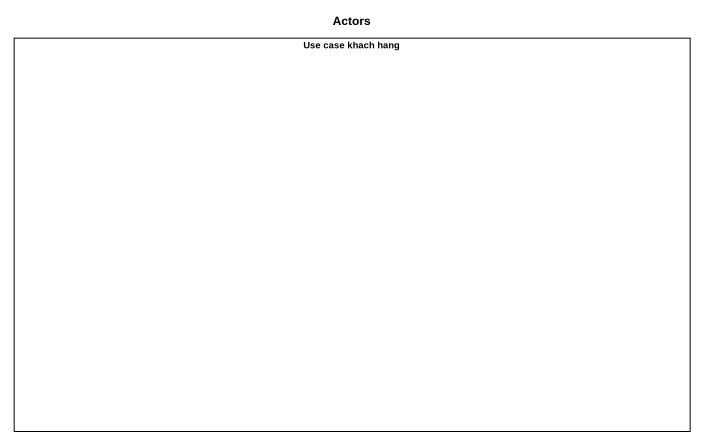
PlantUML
@startuml
title Actors
rectangle "Use case khach hang" as Use_case_khach_hang
@enduml
